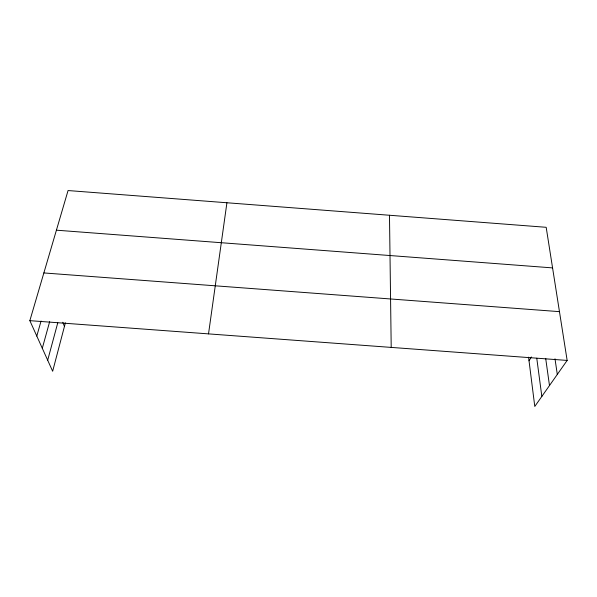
<?xml version="1.0" encoding="UTF-8"?>
<svg xmlns="http://www.w3.org/2000/svg" width="597" height="597" viewBox="0 0 597 597"><rect width="100%" height="100%" fill="white"/><g stroke="black" fill="none" stroke-linecap="round" stroke-linejoin="round"><path stroke-width="0.9" d="M208.525 333.88L226.92 202.764M65.386 322.843L52.655 371.259L29.85 320.656L68.058 190.547L546.18 227.3L567.15 360.431L534.785 406.453L528.561 357.14M47.685 360.237L57.775 322.776M42.297 348.282L49.67 321.641M36.79 336.066L41.066 321.029M529.024 360.804L531.405 356.969M29.85 320.656L567.15 360.431M43.865 272.941L559.464 311.649M56.416 230.188L552.576 267.896M62.834 322.268L64.439 326.44M554.994 358.782L557.299 374.431M545.68 358.364L549.486 385.543M536.77 358.237L541.837 396.415M389.483 215.256L391.207 347.409"/></g></svg>
